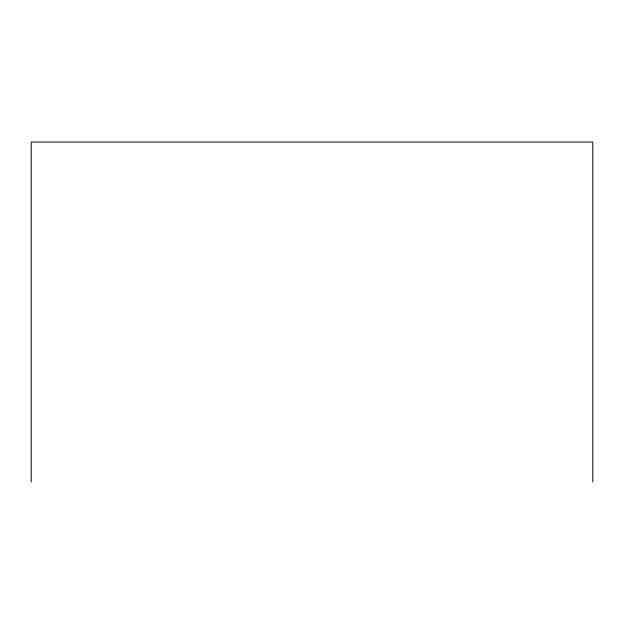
<?xml version="1.0" encoding="UTF-8"?>
<svg xmlns="http://www.w3.org/2000/svg" width="624" height="624" viewBox="0 0 624 624"><rect width="100%" height="100%" fill="white"/><g stroke="black" fill="none" stroke-linecap="round" stroke-linejoin="round"><path stroke-width="0.94" d="M592.8 481.946L592.8 142.054L31.2 142.054L31.2 481.946"/></g></svg>
